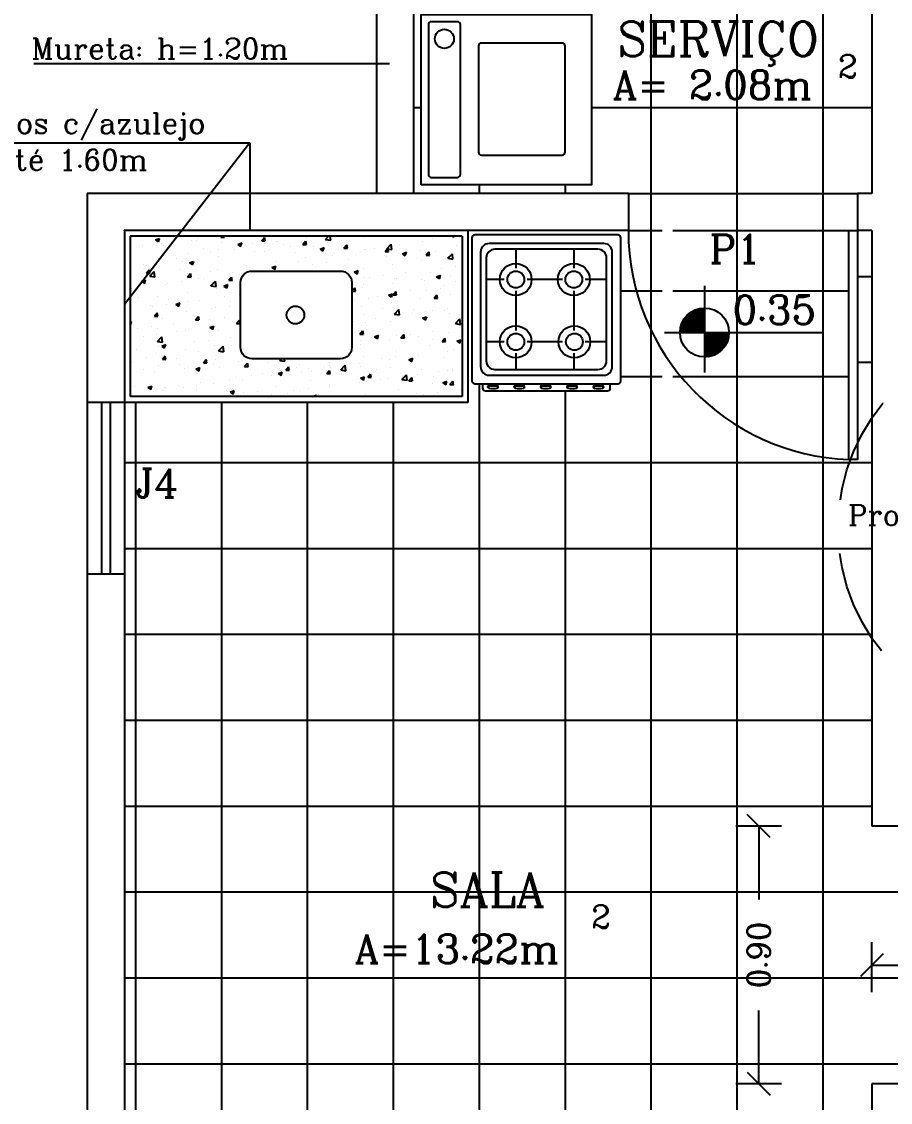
# Model space of a CAD drawing. Extents: x 121.8 to 221.5, y 86.6 to 106.4.
# Drawn here: x 123.415 to 126.449, y 99.424 to 103.199 of the extents above; entities that cross this region are included whole.
import ezdxf

# ---------------------------------------------------------------- set-up
doc = ezdxf.new("R2010")
doc.units = 0
doc.header["$LTSCALE"] = 15
doc.linetypes.add('DASHED2', pattern=[0.375, 0.25, -0.125])
doc.layers.get('0').update_dxf_attribs({"linetype": 'CONTINUOUS'})
doc.layers.get('DEFPOINTS').update_dxf_attribs({"linetype": 'CONTINUOUS'})
for name, color, linetype in [('COTAS', 244, 'CONTINUOUS'), ('EQUIPAMENTOS', 1, 'CONTINUOUS'), ('JANELA', 5, 'CONTINUOUS'), ('PAREDE', 7, 'CONTINUOUS'), ('PISO', 30, 'CONTINUOUS'), ('PORTA', 1, 'CONTINUOUS'), ('PORTA2', 30, 'CONTINUOUS'), ('TELHADO', 20, 'CONTINUOUS'), ('TEXTO', 1, 'CONTINUOUS'), ('VISTAL', 30, 'CONTINUOUS'), ('VISTAP', 244, 'CONTINUOUS')]:
    doc.layers.add(name, color=color, linetype=linetype)
doc.styles.add('ROMANC', font='ROMANC.SHX')
doc.dimstyles.get("Standard").update_dxf_attribs({"dimscale": 0.8, "dimtxt": 0.1, "dimasz": 0.1, "dimexe": 0.1, "dimexo": 0.95, "dimgap": 0.09, "dimtad": 0, "dimzin": 0, "dimtxsty": 'ROMANC', "dimblk1": 'OBLIQUE', "dimblk2": 'OBLIQUE', "dimsah": 1, "dimcen": 0.09, "dimclrt": 244, "dimaunit": 1, "dimazin": 3, "dimtfac": 1, "dimtofl": 0, "dimtmove": 0, "dimatfit": 3, "dimtolj": 1, "dimtzin": 0})

# ---------------------------------------------------------------- blocks, each defined once
blk = doc.blocks.new('*X85')
at = {"color": 0, "linetype": 'CONTINUOUS'}
for p, q in [((181.593, 103.3781), (181.593, 103.3781)), ((181.5942, 103.3619), (181.5942, 103.3619)), ((181.681, 103.3722), (181.695, 103.3776)), ((181.681, 103.3722), (181.691, 103.3655)), ((181.6911, 103.3654), (181.6951, 103.3775)), ((181.6953, 103.3747), (181.6953, 103.3747)), ((181.6998, 103.3736), (181.6998, 103.3736)), ((181.7025, 103.3606), (181.7025, 103.3606)), ((181.8065, 103.3691), (181.8065, 103.3691)), ((181.8243, 103.3713), (181.8243, 103.3713)), ((181.8288, 103.3772), (181.8288, 103.3772)), ((181.8788, 103.3838), (181.8788, 103.3838)), ((181.909, 103.3816), (181.9117, 103.3848)), ((181.909, 103.3816), (181.9209, 103.3805)), ((181.9133, 103.3645), (181.9133, 103.3645)), ((181.921, 103.3804), (181.9202, 103.3848)), ((181.9685, 103.3562), (181.9825, 103.3616)), ((181.9785, 103.3494), (181.9825, 103.3615)), ((182.0201, 103.36), (182.0201, 103.36)), ((182.0524, 103.369), (182.0621, 103.3805)), ((182.0524, 103.369), (182.0644, 103.368)), ((182.0645, 103.3678), (182.0622, 103.3804)), ((182.1043, 103.365), (182.1043, 103.365)), ((182.1055, 103.3674), (182.1055, 103.3674)), ((182.1959, 103.3565), (182.2055, 103.368)), ((182.2079, 103.3553), (182.2056, 103.3678)), ((182.207, 103.3791), (182.207, 103.3791)), ((182.2752, 103.3742), (182.2854, 103.3848)), ((182.2752, 103.3742), (182.293, 103.3714)), ((182.2804, 103.3647), (182.2804, 103.3647)), ((182.2931, 103.3713), (182.2915, 103.3848)), ((182.3305, 103.3713), (182.3305, 103.3713)), ((182.4062, 103.3813), (182.4062, 103.3813)), ((182.4886, 103.3411), (182.5042, 103.3573)), ((182.5065, 103.3382), (182.5043, 103.3572)), ((182.5318, 103.3575), (182.5318, 103.3575)), ((182.6131, 103.3672), (182.6131, 103.3672)), ((182.6484, 103.3775), (182.6484, 103.3775)), ((182.717, 103.3822), (182.717, 103.3822)), ((182.7171, 103.3848), (182.7213, 103.382)), ((182.7214, 103.3818), (182.7224, 103.3848)), ((181.6267, 103.3506), (181.6267, 103.3506)), ((181.6352, 103.3512), (181.6352, 103.3512)), ((181.7076, 103.3513), (181.7076, 103.3513)), ((181.7419, 103.3467), (181.7419, 103.3467)), ((181.7967, 103.3231), (181.7967, 103.3231)), ((181.8487, 103.3422), (181.8487, 103.3422)), ((181.8722, 103.3274), (181.8722, 103.3274)), ((181.8994, 103.3372), (181.8994, 103.3372)), ((181.9555, 103.3377), (181.9555, 103.3377)), ((181.9685, 103.3562), (181.9784, 103.3495)), ((181.9888, 103.3474), (181.9888, 103.3474)), ((182.0004, 103.35), (182.0004, 103.35)), ((182.0283, 103.3315), (182.0283, 103.3315)), ((182.0622, 103.3332), (182.0622, 103.3332)), ((182.0784, 103.3381), (182.0784, 103.3381)), ((182.1268, 103.3555), (182.1268, 103.3555)), ((182.1541, 103.3481), (182.1541, 103.3481)), ((182.169, 103.3287), (182.169, 103.3287)), ((182.1959, 103.3565), (182.2078, 103.3554)), ((182.2336, 103.351), (182.2336, 103.351)), ((182.2559, 103.3402), (182.2699, 103.3456)), ((182.2559, 103.3402), (182.2658, 103.3335)), ((182.2659, 103.3334), (182.27, 103.3454)), ((182.2758, 103.3241), (182.2758, 103.3241)), ((182.3056, 103.3253), (182.3056, 103.3253)), ((182.3393, 103.3439), (182.349, 103.3554)), ((182.3393, 103.3439), (182.3513, 103.3429)), ((182.3404, 103.3465), (182.3404, 103.3465)), ((182.3514, 103.3427), (182.3491, 103.3553)), ((182.3825, 103.3196), (182.3825, 103.3196)), ((182.4094, 103.3403), (182.4094, 103.3403)), ((182.4151, 103.3375), (182.4151, 103.3375)), ((182.4471, 103.342), (182.4471, 103.342)), ((182.4828, 103.3314), (182.4924, 103.3429)), ((182.4828, 103.3314), (182.4947, 103.3303)), ((182.4886, 103.3411), (182.5064, 103.3383)), ((182.4948, 103.3302), (182.4925, 103.3427)), ((182.5121, 103.3544), (182.5121, 103.3544)), ((182.53, 103.3256), (182.53, 103.3256)), ((182.5433, 103.3242), (182.5573, 103.3296)), ((182.5433, 103.3242), (182.5533, 103.3175)), ((182.5533, 103.3173), (182.5574, 103.3294)), ((182.5539, 103.3375), (182.5539, 103.3375)), ((182.6057, 103.3356), (182.6057, 103.3356)), ((182.6262, 103.3188), (182.6359, 103.3303)), ((182.6383, 103.3176), (182.636, 103.3302)), ((182.6606, 103.333), (182.6606, 103.333)), ((182.7021, 103.308), (182.7177, 103.3242)), ((182.72, 103.3051), (182.7177, 103.3241)), ((182.7321, 103.3522), (182.7321, 103.3522)), ((181.6389, 103.2874), (181.6389, 103.2874)), ((181.6499, 103.2817), (181.6499, 103.2817)), ((181.6928, 103.3081), (181.6928, 103.3081)), ((181.7556, 103.3074), (181.7556, 103.3074)), ((181.7762, 103.2983), (181.7762, 103.2983)), ((181.8004, 103.2917), (181.8144, 103.2971)), ((181.8004, 103.2917), (181.8104, 103.285)), ((181.8104, 103.2849), (181.8145, 103.2969)), ((181.8262, 103.3049), (181.8262, 103.3049)), ((181.902, 103.3149), (181.902, 103.3149)), ((181.998, 103.2834), (181.998, 103.2834)), ((182.1019, 103.2984), (182.1019, 103.2984)), ((182.1819, 103.2975), (182.1819, 103.2975)), ((182.2045, 103.3125), (182.2045, 103.3125)), ((182.2278, 103.2858), (182.2278, 103.2858)), ((182.2779, 103.2924), (182.2779, 103.2924)), ((182.2985, 103.3175), (182.2985, 103.3175)), ((182.3536, 103.3024), (182.3536, 103.3024)), ((182.4799, 103.319), (182.4799, 103.319)), ((182.4893, 103.3151), (182.4893, 103.3151)), ((182.5097, 103.2878), (182.5097, 103.2878)), ((182.5961, 103.3106), (182.5961, 103.3106)), ((182.6107, 103.3006), (182.6107, 103.3006)), ((182.6262, 103.3188), (182.6382, 103.3178)), ((182.7021, 103.308), (182.7199, 103.3052)), ((182.7028, 103.3061), (182.7028, 103.3061)), ((182.7146, 103.3156), (182.7146, 103.3156)), ((181.6498, 103.2562), (181.6595, 103.2677)), ((181.6498, 103.2562), (181.6618, 103.2552)), ((181.6619, 103.255), (181.6596, 103.2676)), ((181.66, 103.2719), (181.66, 103.2719)), ((181.6614, 103.2455), (181.6769, 103.2618)), ((181.6614, 103.2455), (181.6791, 103.2428)), ((181.6792, 103.2427), (181.677, 103.2616)), ((181.7667, 103.2674), (181.7667, 103.2674)), ((181.7933, 103.2437), (181.8029, 103.2552)), ((181.7943, 103.2566), (181.7943, 103.2566)), ((181.8053, 103.2425), (181.803, 103.255)), ((181.8735, 103.2629), (181.8735, 103.2629)), ((181.897, 103.2706), (181.897, 103.2706)), ((181.9486, 103.2574), (181.9486, 103.2574)), ((181.9757, 103.2526), (181.9757, 103.2526)), ((181.9803, 103.2584), (181.9803, 103.2584)), ((182.0652, 103.2774), (182.0652, 103.2774)), ((182.0878, 103.2757), (182.1018, 103.2811)), ((182.0878, 103.2757), (182.0978, 103.269)), ((182.0979, 103.2688), (182.1019, 103.2809)), ((182.1015, 103.2692), (182.1015, 103.2692)), ((182.3753, 103.2597), (182.3893, 103.2651)), ((182.3753, 103.2597), (182.3852, 103.253)), ((182.3853, 103.2528), (182.3893, 103.2649)), ((182.407, 103.2737), (182.407, 103.2737)), ((182.4774, 103.2467), (182.4774, 103.2467)), ((182.5531, 103.2567), (182.5531, 103.2567)), ((182.6402, 103.2582), (182.6402, 103.2582)), ((182.6627, 103.2437), (182.6767, 103.249)), ((182.6727, 103.2368), (182.6768, 103.2489)), ((182.6794, 103.2733), (182.6794, 103.2733)), ((182.7122, 103.249), (182.7122, 103.249)), ((182.7295, 103.2799), (182.7295, 103.2799)), ((181.6324, 103.2272), (181.6464, 103.2326)), ((181.6324, 103.2272), (181.6423, 103.2205)), ((181.6424, 103.2204), (181.6465, 103.2324)), ((181.6904, 103.2416), (181.6904, 103.2416)), ((181.7153, 103.2174), (181.7153, 103.2174)), ((181.7236, 103.2194), (181.7236, 103.2194)), ((181.7736, 103.226), (181.7736, 103.226)), ((181.7933, 103.2437), (181.8052, 103.2426)), ((181.832, 103.2374), (181.832, 103.2374)), ((181.8494, 103.236), (181.8494, 103.236)), ((181.8748, 103.2124), (181.8904, 103.2287)), ((181.8748, 103.2124), (181.8926, 103.2097)), ((181.8927, 103.2095), (181.8905, 103.2285)), ((181.9198, 103.2112), (181.9338, 103.2166)), ((181.9198, 103.2112), (181.9297, 103.2045)), ((181.9298, 103.2043), (181.9339, 103.2164)), ((181.9367, 103.2311), (181.9464, 103.2426)), ((181.9367, 103.2311), (181.9487, 103.2301)), ((181.9488, 103.2299), (181.9465, 103.2425)), ((182.4046, 103.2072), (182.4046, 103.2072)), ((182.4069, 103.2182), (182.4069, 103.2182)), ((182.4073, 103.2403), (182.4073, 103.2403)), ((182.4273, 103.2401), (182.4273, 103.2401)), ((182.5073, 103.2212), (182.5073, 103.2212)), ((182.5141, 103.2358), (182.5141, 103.2358)), ((182.5235, 103.2382), (182.5235, 103.2382)), ((182.6083, 103.2341), (182.6083, 103.2341)), ((182.6209, 103.2313), (182.6209, 103.2313)), ((182.6627, 103.2437), (182.6726, 103.237)), ((182.6881, 103.2143), (182.6881, 103.2143)), ((182.7276, 103.2268), (182.7276, 103.2268)), ((181.5972, 103.2028), (181.5972, 103.2028)), ((181.5987, 103.1973), (181.5987, 103.1973)), ((181.621, 103.1697), (181.621, 103.1697)), ((181.688, 103.175), (181.688, 103.175)), ((181.7918, 103.19), (181.7918, 103.19)), ((181.8945, 103.2041), (181.8945, 103.2041)), ((181.9231, 103.1737), (181.9231, 103.1737)), ((181.9731, 103.1803), (181.9731, 103.1803)), ((182.3671, 103.1935), (182.3767, 103.205)), ((182.3671, 103.1935), (182.379, 103.1924)), ((182.3791, 103.1923), (182.3768, 103.2048)), ((182.4548, 103.1743), (182.4548, 103.1743)), ((182.4946, 103.1792), (182.5086, 103.1845)), ((182.4946, 103.1792), (182.5046, 103.1724)), ((182.5005, 103.1778), (182.5005, 103.1778)), ((182.5047, 103.1723), (182.5087, 103.1844)), ((182.5105, 103.1809), (182.5202, 103.1924)), ((182.5105, 103.1809), (182.5225, 103.1799)), ((182.5226, 103.1797), (182.5203, 103.1923)), ((182.5714, 103.1943), (182.5714, 103.1943)), ((182.6268, 103.1944), (182.6268, 103.1944)), ((182.654, 103.1684), (182.6636, 103.1799)), ((182.654, 103.1684), (182.6659, 103.1673)), ((182.666, 103.1672), (182.6637, 103.1797)), ((182.6769, 103.201), (182.6769, 103.201)), ((182.7097, 103.1825), (182.7097, 103.1825)), ((181.6632, 103.1428), (181.6632, 103.1428)), ((181.6709, 103.1405), (181.6709, 103.1405)), ((181.721, 103.1471), (181.721, 103.1471)), ((181.7278, 103.1652), (181.7278, 103.1652)), ((181.7517, 103.1467), (181.7658, 103.1521)), ((181.7517, 103.1467), (181.7617, 103.14)), ((181.7618, 103.1398), (181.7658, 103.1519)), ((181.77, 103.1383), (181.77, 103.1383)), ((181.7968, 103.1571), (181.7968, 103.1571)), ((181.8346, 103.1607), (181.8346, 103.1607)), ((181.8767, 103.1338), (181.8767, 103.1338)), ((181.8921, 103.1375), (181.8921, 103.1375)), ((181.9403, 103.1381), (181.9403, 103.1381)), ((181.9413, 103.1562), (181.9413, 103.1562)), ((182.1726, 103.1346), (182.1726, 103.1346)), ((182.3684, 103.1381), (182.3684, 103.1381)), ((182.3747, 103.1612), (182.3747, 103.1612)), ((182.4021, 103.1406), (182.4021, 103.1406)), ((182.4248, 103.1678), (182.4248, 103.1678)), ((182.4751, 103.1336), (182.4751, 103.1336)), ((182.5048, 103.1547), (182.5048, 103.1547)), ((182.6059, 103.1675), (182.6059, 103.1675)), ((182.7, 103.1321), (182.7, 103.1321)), ((181.6776, 103.1058), (181.6872, 103.1173)), ((181.6776, 103.1058), (181.6895, 103.1047)), ((181.6855, 103.1084), (181.6855, 103.1084)), ((181.6896, 103.1046), (181.6873, 103.1171)), ((181.7071, 103.098), (181.7071, 103.098)), ((181.7894, 103.1234), (181.7894, 103.1234)), ((181.821, 103.0932), (181.8307, 103.1047)), ((181.821, 103.0932), (181.833, 103.0922)), ((181.8237, 103.1181), (181.8237, 103.1181)), ((181.8331, 103.092), (181.8308, 103.1046)), ((181.8704, 103.0948), (181.8704, 103.0948)), ((181.9205, 103.1014), (181.9205, 103.1014)), ((182.197, 103.1203), (182.197, 103.1203)), ((182.1972, 103.1128), (182.1972, 103.1128)), ((182.4106, 103.1113), (182.4106, 103.1113)), ((182.4479, 103.0989), (182.4479, 103.0989)), ((182.5152, 103.1131), (182.5307, 103.1294)), ((182.5152, 103.1131), (182.5329, 103.1104)), ((182.5173, 103.1068), (182.5173, 103.1068)), ((182.533, 103.1102), (182.5308, 103.1292)), ((182.5312, 103.1043), (182.5312, 103.1043)), ((182.5742, 103.1155), (182.5742, 103.1155)), ((182.5819, 103.1291), (182.5819, 103.1291)), ((182.6034, 103.1009), (182.6034, 103.1009)), ((182.614, 103.0986), (182.628, 103.104)), ((182.614, 103.0986), (182.624, 103.0919)), ((182.6241, 103.0918), (182.6281, 103.1039)), ((182.6241, 103.1022), (182.6241, 103.1022)), ((182.6243, 103.1221), (182.6243, 103.1221)), ((182.6478, 103.1243), (182.6478, 103.1243)), ((182.6887, 103.1246), (182.6887, 103.1246)), ((182.7073, 103.1159), (182.7073, 103.1159)), ((182.7286, 103.08), (182.7442, 103.0963)), ((182.7308, 103.0977), (182.7308, 103.0977)), ((182.7465, 103.0771), (182.7443, 103.0961)), ((181.5925, 103.0855), (181.5977, 103.0876)), ((181.5925, 103.0763), (181.5937, 103.0755)), ((181.5937, 103.0753), (181.5978, 103.0874)), ((181.6183, 103.0617), (181.6183, 103.0617)), ((181.6684, 103.0682), (181.6684, 103.0682)), ((181.688, 103.0635), (181.688, 103.0635)), ((181.7441, 103.0782), (181.7441, 103.0782)), ((181.787, 103.0568), (181.787, 103.0568)), ((181.7948, 103.059), (181.7948, 103.059)), ((181.8711, 103.0662), (181.8851, 103.0715)), ((181.8711, 103.0662), (181.8811, 103.0595)), ((181.8716, 103.0741), (181.8716, 103.0741)), ((181.8812, 103.0593), (181.8852, 103.0714)), ((181.8897, 103.0709), (181.8897, 103.0709)), ((181.9645, 103.0807), (181.9741, 103.0922)), ((181.9645, 103.0807), (181.9764, 103.0796)), ((181.9765, 103.0795), (181.9742, 103.092)), ((182.3722, 103.0889), (182.3722, 103.0889)), ((182.3997, 103.074), (182.3997, 103.074)), ((182.4146, 103.0842), (182.4146, 103.0842)), ((182.5024, 103.0881), (182.5024, 103.0881)), ((182.7286, 103.08), (182.7464, 103.0773)), ((181.6383, 103.0341), (181.6383, 103.0341)), ((181.6831, 103.0418), (181.6831, 103.0418)), ((181.6879, 103.0176), (181.7035, 103.0338)), ((181.6879, 103.0176), (181.7057, 103.0149)), ((181.7057, 103.0147), (181.7035, 103.0337)), ((181.755, 103.0541), (181.755, 103.0541)), ((181.8679, 103.0226), (181.8679, 103.0226)), ((181.9015, 103.0545), (181.9015, 103.0545)), ((181.9436, 103.0325), (181.9436, 103.0325)), ((182.3948, 103.043), (182.4045, 103.0545)), ((182.3948, 103.043), (182.4068, 103.042)), ((182.3953, 103.02), (182.3953, 103.02)), ((182.4069, 103.0418), (182.4046, 103.0544)), ((182.4354, 103.032), (182.4354, 103.032)), ((182.446, 103.0341), (182.46, 103.0395)), ((182.446, 103.0341), (182.4559, 103.0274)), ((182.456, 103.0273), (182.4601, 103.0394)), ((182.5, 103.0215), (182.5, 103.0215)), ((182.5216, 103.0367), (182.5216, 103.0367)), ((182.5383, 103.0305), (182.5479, 103.042)), ((182.5383, 103.0305), (182.5502, 103.0294)), ((182.5421, 103.0274), (182.5421, 103.0274)), ((182.5503, 103.0293), (182.548, 103.0418)), ((182.5717, 103.0433), (182.5717, 103.0433)), ((182.601, 103.0343), (182.601, 103.0343)), ((182.6474, 103.0532), (182.6474, 103.0532)), ((182.6489, 103.0229), (182.6489, 103.0229)), ((182.6817, 103.0179), (182.6914, 103.0294)), ((182.6817, 103.0179), (182.6937, 103.0169)), ((182.6938, 103.0167), (182.6915, 103.0293)), ((182.7049, 103.0493), (182.7049, 103.0493)), ((182.7334, 103.0181), (182.7474, 103.0235)), ((182.7334, 103.0181), (182.7434, 103.0114)), ((182.7434, 103.0113), (182.7475, 103.0233)), ((181.6158, 102.9894), (181.6158, 102.9894)), ((181.6915, 102.9993), (181.6915, 102.9993)), ((181.7031, 103.0017), (181.7171, 103.007)), ((181.7031, 103.0017), (181.713, 102.9949)), ((181.7131, 102.9948), (181.7172, 103.0069)), ((181.7845, 102.9902), (181.7845, 102.9902)), ((181.8178, 103.016), (181.8178, 103.016)), ((181.8314, 102.9841), (181.8314, 102.9841)), ((181.8872, 103.0043), (181.8872, 103.0043)), ((181.9013, 102.9845), (181.9169, 103.0007)), ((181.9013, 102.9845), (181.9191, 102.9818)), ((181.9192, 102.9816), (181.917, 103.0006)), ((181.948, 103.0042), (181.948, 103.0042)), ((182.3973, 103.0074), (182.3973, 103.0074)), ((182.5229, 102.9849), (182.5229, 102.9849)), ((182.6396, 103.0049), (182.6396, 103.0049)), ((182.7024, 102.9827), (182.7024, 102.9827)), ((182.7211, 102.991), (182.7211, 102.991)), ((181.5981, 102.9441), (181.5981, 102.9441)), ((181.6491, 102.9613), (181.6491, 102.9613)), ((181.6807, 102.9753), (181.6807, 102.9753)), ((181.7053, 102.9553), (181.715, 102.9668)), ((181.7053, 102.9553), (181.7173, 102.9543)), ((181.7147, 102.9641), (181.7147, 102.9641)), ((181.7174, 102.9542), (181.7151, 102.9667)), ((181.7558, 102.9568), (181.7558, 102.9568)), ((181.8153, 102.9437), (181.8153, 102.9437)), ((181.8488, 102.9428), (181.8584, 102.9543)), ((181.8488, 102.9428), (181.8607, 102.9418)), ((181.8608, 102.9416), (181.8585, 102.9541)), ((181.8626, 102.9523), (181.8626, 102.9523)), ((181.891, 102.9536), (181.891, 102.9536)), ((181.9694, 102.9478), (181.9694, 102.9478)), ((181.9858, 102.9506), (181.9858, 102.9506)), ((181.9922, 102.9302), (182.0019, 102.9417)), ((182.0761, 102.9433), (182.0761, 102.9433)), ((182.1148, 102.9514), (182.12, 102.9569)), ((182.1148, 102.9514), (182.1326, 102.9486)), ((182.1326, 102.9485), (182.1317, 102.9569)), ((182.2897, 102.9449), (182.2897, 102.9449)), ((182.4063, 102.9649), (182.4063, 102.9649)), ((182.469, 102.9578), (182.469, 102.9578)), ((182.4975, 102.9549), (182.4975, 102.9549)), ((182.519, 102.9644), (182.519, 102.9644)), ((182.5654, 102.9536), (182.5794, 102.959)), ((182.5654, 102.9536), (182.5753, 102.9469)), ((182.5754, 102.9467), (182.5794, 102.9588)), ((182.5948, 102.9743), (182.5948, 102.9743)), ((182.5986, 102.9677), (182.5986, 102.9677)), ((182.6875, 102.961), (182.6875, 102.961)), ((181.6389, 102.9205), (181.6389, 102.9205)), ((181.6782, 102.9087), (181.6782, 102.9087)), ((181.6912, 102.9345), (181.6912, 102.9345)), ((181.7652, 102.9371), (181.7652, 102.9371)), ((181.7821, 102.9237), (181.7821, 102.9237)), ((181.798, 102.93), (181.798, 102.93)), ((181.8225, 102.9211), (181.8365, 102.9265)), ((181.8225, 102.9211), (181.8324, 102.9144)), ((181.8325, 102.9143), (181.8365, 102.9264)), ((181.8848, 102.9377), (181.8848, 102.9377)), ((181.9048, 102.9254), (181.9048, 102.9254)), ((181.9922, 102.9302), (182.0042, 102.9292)), ((182.0043, 102.9291), (182.002, 102.9416)), ((182.0115, 102.9209), (182.0115, 102.9209)), ((182.0564, 102.9048), (182.0564, 102.9048)), ((182.0905, 102.908), (182.0905, 102.908)), ((182.1099, 102.9051), (182.1239, 102.9105)), ((182.1099, 102.9051), (182.1198, 102.8984)), ((182.1183, 102.9164), (182.1183, 102.9164)), ((182.1199, 102.8983), (182.124, 102.9103)), ((182.1357, 102.9177), (182.1453, 102.9292)), ((182.1357, 102.9177), (182.1476, 102.9167)), ((182.1477, 102.9165), (182.1454, 102.929)), ((182.173, 102.9249), (182.173, 102.9249)), ((182.1829, 102.9388), (182.1829, 102.9388)), ((182.1899, 102.9131), (182.1899, 102.9131)), ((182.2169, 102.9246), (182.2169, 102.9246)), ((182.225, 102.9119), (182.225, 102.9119)), ((182.2669, 102.9312), (182.2669, 102.9312)), ((182.2791, 102.9051), (182.2888, 102.9166)), ((182.2791, 102.9051), (182.2911, 102.9041)), ((182.2912, 102.904), (182.2889, 102.9165)), ((182.2896, 102.9343), (182.2896, 102.9343)), ((182.291, 102.9259), (182.291, 102.9259)), ((182.3282, 102.9183), (182.3438, 102.9345)), ((182.3282, 102.9183), (182.346, 102.9155)), ((182.3318, 102.9074), (182.3318, 102.9074)), ((182.3427, 102.9412), (182.3427, 102.9412)), ((182.3461, 102.9154), (182.3439, 102.9344)), ((182.3948, 102.9409), (182.3948, 102.9409)), ((182.3964, 102.9298), (182.3964, 102.9298)), ((182.4226, 102.8926), (182.4322, 102.9041)), ((182.4542, 102.921), (182.4542, 102.921)), ((182.5032, 102.9252), (182.5032, 102.9252)), ((182.5709, 102.941), (182.5709, 102.941)), ((182.6099, 102.9207), (182.6099, 102.9207)), ((182.6685, 102.9121), (182.6685, 102.9121)), ((182.7, 102.9162), (182.7, 102.9162)), ((182.7167, 102.9162), (182.7167, 102.9162)), ((182.7186, 102.9187), (182.7186, 102.9187)), ((181.8384, 102.8748), (181.8384, 102.8748)), ((181.8824, 102.8712), (181.8824, 102.8712)), ((181.9397, 102.8848), (181.9397, 102.8848)), ((181.9647, 102.8914), (181.9647, 102.8914)), ((181.9834, 102.884), (181.9834, 102.884)), ((182.0148, 102.898), (182.0148, 102.898)), ((182.0873, 102.899), (182.0873, 102.899)), ((182.2209, 102.881), (182.2209, 102.881)), ((182.3376, 102.901), (182.3376, 102.901)), ((182.3924, 102.8743), (182.3924, 102.8743)), ((182.3973, 102.8891), (182.4113, 102.8945)), ((182.3973, 102.8891), (182.4073, 102.8824)), ((182.4073, 102.8822), (182.4114, 102.8943)), ((182.4164, 102.8789), (182.4164, 102.8789)), ((182.4226, 102.8926), (182.4345, 102.8916)), ((182.4346, 102.8914), (182.4323, 102.9039)), ((182.4386, 102.9029), (182.4386, 102.9029)), ((182.4664, 102.8855), (182.4664, 102.8855)), ((182.4951, 102.8884), (182.4951, 102.8884)), ((182.5417, 102.8852), (182.5572, 102.9014)), ((182.5417, 102.8852), (182.5595, 102.8824)), ((182.5422, 102.8955), (182.5422, 102.8955)), ((182.5453, 102.8984), (182.5453, 102.8984)), ((182.5595, 102.8823), (182.5573, 102.9013)), ((182.566, 102.88), (182.5757, 102.8915)), ((182.566, 102.88), (182.578, 102.879)), ((182.5781, 102.8789), (182.5758, 102.8914)), ((182.5961, 102.9012), (182.5961, 102.9012)), ((182.6472, 102.871), (182.6472, 102.871)), ((182.6521, 102.8939), (182.6521, 102.8939)), ((182.6847, 102.8731), (182.6987, 102.8785)), ((182.6847, 102.8731), (182.6947, 102.8664)), ((182.6948, 102.8662), (182.6988, 102.8783)), ((182.7095, 102.8675), (182.7191, 102.879)), ((182.7095, 102.8675), (182.7215, 102.8665)), ((182.7215, 102.8663), (182.7192, 102.8788)), ((181.5958, 102.8248), (181.5993, 102.829)), ((181.6001, 102.8248), (181.5994, 102.8288)), ((181.6093, 102.8597), (181.6093, 102.8597)), ((181.6544, 102.8566), (181.6684, 102.862)), ((181.6544, 102.8566), (181.6644, 102.8499)), ((181.6644, 102.8498), (181.6685, 102.8619)), ((181.6758, 102.8421), (181.6758, 102.8421)), ((181.7065, 102.8448), (181.7065, 102.8448)), ((181.7126, 102.8582), (181.7126, 102.8582)), ((181.716, 102.8552), (181.716, 102.8552)), ((181.7627, 102.8648), (181.7627, 102.8648)), ((181.7797, 102.8571), (181.7797, 102.8571)), ((181.8228, 102.8507), (181.8228, 102.8507)), ((181.8231, 102.8648), (181.8231, 102.8648)), ((181.9296, 102.8461), (181.9296, 102.8461)), ((181.9418, 102.8406), (181.9559, 102.846)), ((181.9418, 102.8406), (181.9518, 102.8339)), ((181.9519, 102.8338), (181.9559, 102.8458)), ((181.9877, 102.8409), (181.9877, 102.8409)), ((182.0363, 102.8416), (182.0363, 102.8416)), ((182.0379, 102.8291), (182.0379, 102.8291)), ((182.0848, 102.8324), (182.0848, 102.8324)), ((182.1043, 102.8609), (182.1043, 102.8609)), ((182.1431, 102.8371), (182.1431, 102.8371)), ((182.1642, 102.8457), (182.1642, 102.8457)), ((182.1875, 102.8465), (182.1875, 102.8465)), ((182.2143, 102.8523), (182.2143, 102.8523)), ((182.2298, 102.8248), (182.2433, 102.83)), ((182.2417, 102.8248), (182.2434, 102.8298)), ((182.2499, 102.8326), (182.2499, 102.8326)), ((182.2885, 102.8593), (182.2885, 102.8593)), ((182.2901, 102.8623), (182.2901, 102.8623)), ((182.414, 102.831), (182.414, 102.831)), ((182.5306, 102.851), (182.5306, 102.851)), ((182.5937, 102.8346), (182.5937, 102.8346)), ((182.6159, 102.8332), (182.6159, 102.8332)), ((182.6659, 102.8398), (182.6659, 102.8398)), ((182.6976, 102.8496), (182.6976, 102.8496)), ((182.7417, 102.8498), (182.7417, 102.8498)), ((182.3566, 102.8281), (182.3566, 102.8281))]:
    blk.add_line(p, q, dxfattribs=at)
blk = doc.blocks.new('_OBLIQUE')
at = {"color": 0, "linetype": 'BYBLOCK'}
blk.add_line((-0.5, -0.5), (0.5, 0.5), dxfattribs=at)
blk = doc.blocks.new('*D109')
at = {"color": 0, "linetype": 'BYBLOCK'}
for p, q in [((171.7754, 102.4686), (171.4908, 102.4686)), ((171.5708, 102.4686), (171.5708, 102.3625)), ((171.5708, 101.8686), (171.5708, 101.9747)), ((171.6454, 101.8686), (171.4908, 101.8686))]:
    blk.add_line(p, q, dxfattribs=at)
at = {"layer": 'DEFPOINTS', "color": 0, "linetype": 'BYBLOCK'}
for p in [(172.5354, 102.4686), (171.5708, 101.8686), (172.4054, 101.8686)]:
    blk.add_point(p, dxfattribs=at)
at = {"color": 0, "linetype": 'BYBLOCK', "xscale": 0.08000000000000002, "yscale": 0.08000000000000002, "zscale": 0.08000000000000002}
for p, rotation in [((171.5708, 102.4686), 90), ((171.5708, 101.8686), 270)]:
    blk.add_blockref('_OBLIQUE', p, dxfattribs=dict(at, rotation=rotation))
at = {"color": 244, "linetype": 'BYBLOCK', "insert": (171.5708, 102.1686), "char_height": 0.08, "attachment_point": 5, "rotation": 90, "style": 'ROMANC'}
blk.add_mtext('\\A1;0.60', dxfattribs=at)
blk = doc.blocks.new('*D108')
at = {"color": 0, "linetype": 'BYBLOCK'}
for p, q in [((171.7754, 102.4686), (171.2788, 102.4686)), ((171.3588, 102.4686), (171.3588, 100.298)), ((171.3588, 97.7586), (171.3588, 99.9292)), ((171.7754, 97.7586), (171.2788, 97.7586))]:
    blk.add_line(p, q, dxfattribs=at)
at = {"layer": 'DEFPOINTS', "color": 0, "linetype": 'BYBLOCK'}
for p in [(172.5354, 102.4686), (171.3588, 97.7586), (172.5354, 97.7586)]:
    blk.add_point(p, dxfattribs=at)
at = {"color": 0, "linetype": 'BYBLOCK', "xscale": 0.08000000000000002, "yscale": 0.08000000000000002, "zscale": 0.08000000000000002}
for p, rotation in [((171.3588, 102.4686), 90), ((171.3588, 97.7586), 270)]:
    blk.add_blockref('_OBLIQUE', p, dxfattribs=dict(at, rotation=rotation))
at = {"color": 244, "linetype": 'BYBLOCK', "insert": (171.3588, 100.1136), "char_height": 0.08, "attachment_point": 5, "rotation": 90, "style": 'ROMANC'}
blk.add_mtext('\\A1;4.71', dxfattribs=at)
blk = doc.blocks.new('*D107')
at = {"color": 0, "linetype": 'BYBLOCK'}
for p, q in [((171.6454, 102.5986), (170.9065, 102.5986)), ((170.9865, 102.5986), (170.9865, 100.3075)), ((170.9865, 97.6286), (170.9865, 99.9197)), ((171.6454, 97.6286), (170.9065, 97.6286))]:
    blk.add_line(p, q, dxfattribs=at)
at = {"layer": 'DEFPOINTS', "color": 0, "linetype": 'BYBLOCK'}
for p in [(172.4054, 102.5986), (170.9865, 97.6286), (172.4054, 97.6286)]:
    blk.add_point(p, dxfattribs=at)
at = {"color": 0, "linetype": 'BYBLOCK', "xscale": 0.08000000000000002, "yscale": 0.08000000000000002, "zscale": 0.08000000000000002}
for p, rotation in [((170.9865, 102.5986), 90), ((170.9865, 97.6286), 270)]:
    blk.add_blockref('_OBLIQUE', p, dxfattribs=dict(at, rotation=rotation))
at = {"color": 244, "linetype": 'BYBLOCK', "insert": (170.9865, 100.1136), "char_height": 0.08, "attachment_point": 5, "rotation": 90, "style": 'ROMANC'}
blk.add_mtext('\\A1;4.97', dxfattribs=at)
blk = doc.blocks.new('*X2')
at = {"color": 0, "linetype": 'CONTINUOUS'}
for p, q in [((217.2096, -877.8211), (217.2942, -877.7365)), ((217.2096, -877.8193), (217.2924, -877.7365)), ((217.2097, -877.8174), (217.2906, -877.7366)), ((217.2098, -877.8156), (217.2887, -877.7367)), ((217.21, -877.8136), (217.2867, -877.7369)), ((217.2102, -877.8116), (217.2848, -877.7371)), ((217.2105, -877.8219), (217.295, -877.7374)), ((217.2105, -877.8096), (217.2827, -877.7374)), ((217.2108, -877.8075), (217.2806, -877.7377)), ((217.2112, -877.8053), (217.2785, -877.7381)), ((217.2117, -877.8031), (217.2762, -877.7386)), ((217.2122, -877.8008), (217.2739, -877.7391)), ((217.2123, -877.8219), (217.295, -877.7392)), ((217.2129, -877.7983), (217.2715, -877.7398)), ((217.2137, -877.7958), (217.2689, -877.7405)), ((217.2141, -877.8219), (217.295, -877.741)), ((217.2146, -877.7931), (217.2662, -877.7415)), ((217.2157, -877.7903), (217.2634, -877.7425)), ((217.2158, -877.8219), (217.295, -877.7427)), ((217.2169, -877.7872), (217.2603, -877.7438)), ((217.2176, -877.8219), (217.295, -877.7445)), ((217.2185, -877.7839), (217.257, -877.7454)), ((217.2194, -877.8219), (217.295, -877.7463)), ((217.2205, -877.7801), (217.2533, -877.7474)), ((217.2211, -877.8219), (217.295, -877.748)), ((217.2229, -877.8219), (217.295, -877.7498)), ((217.2231, -877.7757), (217.2488, -877.75)), ((217.2247, -877.8219), (217.295, -877.7516)), ((217.2265, -877.8219), (217.295, -877.7533)), ((217.2274, -877.7697), (217.2428, -877.7542)), ((217.2282, -877.8219), (217.295, -877.7551)), ((217.23, -877.8219), (217.295, -877.7569)), ((217.2318, -877.8219), (217.295, -877.7586)), ((217.2335, -877.8219), (217.295, -877.7604)), ((217.2353, -877.8219), (217.295, -877.7622)), ((217.2371, -877.8219), (217.295, -877.7639)), ((217.2388, -877.8219), (217.295, -877.7657)), ((217.2406, -877.8219), (217.295, -877.7675)), ((217.2424, -877.8219), (217.295, -877.7692)), ((217.2441, -877.8219), (217.295, -877.771)), ((217.2459, -877.8219), (217.295, -877.7728)), ((217.2477, -877.8219), (217.295, -877.7745)), ((217.2494, -877.8219), (217.295, -877.7763)), ((217.2512, -877.8219), (217.295, -877.7781)), ((217.253, -877.8219), (217.295, -877.7798)), ((217.2547, -877.8219), (217.295, -877.7816)), ((217.2565, -877.8219), (217.295, -877.7834)), ((217.2583, -877.8219), (217.295, -877.7851)), ((217.26, -877.8219), (217.295, -877.7869)), ((217.2618, -877.8219), (217.295, -877.7887)), ((217.2636, -877.8219), (217.295, -877.7905)), ((217.2653, -877.8219), (217.295, -877.7922)), ((217.2671, -877.8219), (217.295, -877.794)), ((217.2689, -877.8219), (217.295, -877.7958)), ((217.2706, -877.8219), (217.295, -877.7975)), ((217.2724, -877.8219), (217.295, -877.7993)), ((217.2742, -877.8219), (217.295, -877.8011)), ((217.276, -877.8219), (217.295, -877.8028)), ((217.2777, -877.8219), (217.295, -877.8046)), ((217.2795, -877.8219), (217.295, -877.8064)), ((217.2813, -877.8219), (217.295, -877.8081)), ((217.283, -877.8219), (217.295, -877.8099)), ((217.2848, -877.8219), (217.295, -877.8117)), ((217.2866, -877.8219), (217.295, -877.8134)), ((217.2883, -877.8219), (217.295, -877.8152)), ((217.2901, -877.8219), (217.295, -877.817)), ((217.2919, -877.8219), (217.295, -877.8187)), ((217.2936, -877.8219), (217.295, -877.8205)), ((217.295, -877.8223), (217.2954, -877.8219)), ((217.295, -877.824), (217.2972, -877.8219)), ((217.295, -877.8258), (217.2989, -877.8219)), ((217.295, -877.8276), (217.3007, -877.8219)), ((217.295, -877.8293), (217.3025, -877.8219)), ((217.295, -877.8311), (217.3042, -877.8219)), ((217.295, -877.8329), (217.306, -877.8219)), ((217.295, -877.8346), (217.3078, -877.8219)), ((217.295, -877.8364), (217.3095, -877.8219)), ((217.295, -877.8382), (217.3113, -877.8219)), ((217.295, -877.8399), (217.3131, -877.8219)), ((217.295, -877.8417), (217.3148, -877.8219)), ((217.295, -877.8435), (217.3166, -877.8219)), ((217.295, -877.8453), (217.3184, -877.8219)), ((217.295, -877.847), (217.3201, -877.8219)), ((217.295, -877.8488), (217.3219, -877.8219)), ((217.295, -877.8506), (217.3237, -877.8219)), ((217.295, -877.8523), (217.3254, -877.8219)), ((217.295, -877.8541), (217.3272, -877.8219)), ((217.295, -877.8559), (217.329, -877.8219)), ((217.295, -877.8576), (217.3308, -877.8219)), ((217.295, -877.8594), (217.3325, -877.8219)), ((217.295, -877.8612), (217.3343, -877.8219)), ((217.295, -877.8629), (217.3361, -877.8219)), ((217.295, -877.8647), (217.3378, -877.8219)), ((217.295, -877.8665), (217.3396, -877.8219)), ((217.295, -877.8682), (217.3414, -877.8219)), ((217.295, -877.87), (217.3431, -877.8219)), ((217.295, -877.8718), (217.3449, -877.8219)), ((217.295, -877.8735), (217.3467, -877.8219)), ((217.295, -877.8753), (217.3484, -877.8219)), ((217.295, -877.8771), (217.3502, -877.8219)), ((217.295, -877.8788), (217.352, -877.8219)), ((217.295, -877.8806), (217.3537, -877.8219)), ((217.295, -877.8824), (217.3555, -877.8219)), ((217.295, -877.8841), (217.3573, -877.8219)), ((217.295, -877.8859), (217.359, -877.8219)), ((217.295, -877.8877), (217.3608, -877.8219)), ((217.295, -877.8894), (217.3626, -877.8219)), ((217.295, -877.8912), (217.3643, -877.8219)), ((217.295, -877.893), (217.3661, -877.8219)), ((217.295, -877.8948), (217.3679, -877.8219)), ((217.295, -877.8965), (217.3696, -877.8219)), ((217.295, -877.8983), (217.3714, -877.8219)), ((217.295, -877.9001), (217.3732, -877.8219)), ((217.295, -877.9018), (217.3749, -877.8219)), ((217.295, -877.9036), (217.3767, -877.8219)), ((217.295, -877.9054), (217.3785, -877.8219)), ((217.295, -877.9071), (217.3802, -877.8219)), ((217.2966, -877.9073), (217.3805, -877.8235)), ((217.2984, -877.9073), (217.3804, -877.8253)), ((217.3003, -877.9072), (217.3803, -877.8271)), ((217.3022, -877.9071), (217.3802, -877.8291)), ((217.3041, -877.9069), (217.38, -877.831)), ((217.3061, -877.9066), (217.3798, -877.833)), ((217.3082, -877.9063), (217.3795, -877.8351)), ((217.3103, -877.906), (217.3791, -877.8372)), ((217.3125, -877.9055), (217.3787, -877.8394)), ((217.3148, -877.905), (217.3782, -877.8417)), ((217.3172, -877.9044), (217.3776, -877.844)), ((217.3196, -877.9037), (217.3769, -877.8465)), ((217.3222, -877.9029), (217.376, -877.8491)), ((217.325, -877.9019), (217.3751, -877.8518)), ((217.3279, -877.9008), (217.3739, -877.8548)), ((217.3311, -877.8994), (217.3725, -877.8579)), ((217.3345, -877.8977), (217.3708, -877.8614)), ((217.3385, -877.8955), (217.3686, -877.8654)), ((217.3434, -877.8923), (217.3655, -877.8703)), ((217.3513, -877.8862), (217.3593, -877.8782))]:
    blk.add_line(p, q, dxfattribs=at)
blk = doc.blocks.new('*D111')
at = {"color": 0, "linetype": 'BYBLOCK'}
for p, q in [((175.1454, 99.8086), (175.1454, 99.983)), ((176.1754, 99.8086), (176.1754, 99.983)), ((175.1454, 99.903), (175.4664, 99.903)), ((176.1754, 99.903), (175.8543, 99.903))]:
    blk.add_line(p, q, dxfattribs=at)
at = {"layer": 'DEFPOINTS', "color": 0, "linetype": 'BYBLOCK'}
for p in [(176.1754, 99.903), (175.1454, 99.4886), (176.1754, 99.4886)]:
    blk.add_point(p, dxfattribs=at)
at = {"color": 0, "linetype": 'BYBLOCK', "xscale": 0.08000000000000002, "yscale": 0.08000000000000002, "zscale": 0.08000000000000002, "rotation": 180}
blk.add_blockref('_OBLIQUE', (175.1454, 99.903), dxfattribs=at)
at = {"color": 0, "linetype": 'BYBLOCK', "xscale": 0.08000000000000002, "yscale": 0.08000000000000002, "zscale": 0.08000000000000002}
blk.add_blockref('_OBLIQUE', (176.1754, 99.903), dxfattribs=at)
at = {"color": 244, "linetype": 'BYBLOCK', "insert": (175.6604, 99.903), "char_height": 0.08, "attachment_point": 5, "style": 'ROMANC'}
blk.add_mtext('\\A1;1.03', dxfattribs=at)
blk = doc.blocks.new('*D110')
at = {"color": 0, "linetype": 'BYBLOCK'}
for p, q in [((174.8301, 100.3886), (174.6707, 100.3886)), ((174.7507, 100.3886), (174.7507, 100.1325)), ((174.7507, 99.4886), (174.7507, 99.7447)), ((174.8301, 99.4886), (174.6707, 99.4886))]:
    blk.add_line(p, q, dxfattribs=at)
at = {"layer": 'DEFPOINTS', "color": 0, "linetype": 'BYBLOCK'}
for p in [(175.1501, 100.3886), (174.7507, 99.4886), (175.1501, 99.4886)]:
    blk.add_point(p, dxfattribs=at)
at = {"color": 0, "linetype": 'BYBLOCK', "xscale": 0.08000000000000002, "yscale": 0.08000000000000002, "zscale": 0.08000000000000002}
for p, rotation in [((174.7507, 100.3886), 90), ((174.7507, 99.4886), 270)]:
    blk.add_blockref('_OBLIQUE', p, dxfattribs=dict(at, rotation=rotation))
at = {"color": 244, "linetype": 'BYBLOCK', "insert": (174.7507, 99.9386), "char_height": 0.08, "attachment_point": 5, "rotation": 90, "style": 'ROMANC'}
blk.add_mtext('\\A1;0.90', dxfattribs=at)
blk = doc.blocks.new('*D112')
at = {"color": 0, "linetype": 'BYBLOCK'}
for p, q in [((178.4054, 104.6586), (178.4054, 105.3414)), ((175.1454, 105.2614), (176.5814, 105.2614)), ((178.4054, 105.2614), (176.9693, 105.2614))]:
    blk.add_line(p, q, dxfattribs=at)
at = {"layer": 'DEFPOINTS', "color": 0, "linetype": 'BYBLOCK'}
for p in [(178.4054, 105.2614), (178.4054, 103.8986), (175.1454, 103.0486)]:
    blk.add_point(p, dxfattribs=at)
at = {"color": 0, "linetype": 'BYBLOCK', "xscale": 0.08000000000000002, "yscale": 0.08000000000000002, "zscale": 0.08000000000000002, "rotation": 180}
blk.add_blockref('_OBLIQUE', (175.1454, 105.2614), dxfattribs=at)
at = {"color": 0, "linetype": 'BYBLOCK', "xscale": 0.08000000000000002, "yscale": 0.08000000000000002, "zscale": 0.08000000000000002}
blk.add_blockref('_OBLIQUE', (178.4054, 105.2614), dxfattribs=at)
at = {"color": 244, "linetype": 'BYBLOCK', "insert": (176.7754, 105.2614), "char_height": 0.08, "attachment_point": 5, "style": 'ROMANC'}
blk.add_mtext('\\A1;3.26', dxfattribs=at)
blk = doc.blocks.new('*D122')
at = {"color": 0, "linetype": 'BYBLOCK'}
for p, q in [((172.6554, 103.8986), (171.279, 103.8986)), ((171.359, 103.8986), (171.359, 103.4425)), ((171.359, 102.5986), (171.359, 103.0547)), ((170.599, 102.5986), (171.279, 102.5986))]:
    blk.add_line(p, q, dxfattribs=at)
at = {"layer": 'DEFPOINTS', "color": 0, "linetype": 'BYBLOCK'}
for p in [(171.359, 103.8986), (173.4154, 103.8986), (171.359, 102.5986)]:
    blk.add_point(p, dxfattribs=at)
at = {"color": 0, "linetype": 'BYBLOCK', "xscale": 0.08000000000000002, "yscale": 0.08000000000000002, "zscale": 0.08000000000000002}
for p, rotation in [((171.359, 103.8986), 90), ((171.359, 102.5986), 270)]:
    blk.add_blockref('_OBLIQUE', p, dxfattribs=dict(at, rotation=rotation))
at = {"color": 244, "linetype": 'BYBLOCK', "insert": (171.359, 103.2486), "char_height": 0.08, "attachment_point": 5, "rotation": 90, "style": 'ROMANC'}
blk.add_mtext('\\A1;1.30', dxfattribs=at)

msp = doc.modelspace()

# ---------------------------------------------------------------- linework, layer by layer
at = {"layer": 'DEFPOINTS', "color": 0, "linetype": 'BYBLOCK'}
for p in [(123.6437, 102.5986), (123.6437, 102.5986), (123.6437, 102.5986), (126.3837, 102.4686), (126.3837, 102.4686)]:
    msp.add_point(p, dxfattribs=at)
at = {"layer": 'EQUIPAMENTOS', "color": 1}
for p, q in [((124.9737, 102.4686), (124.9737, 101.8686)), ((125.4976, 102.4535), (124.9976, 102.4535)), ((123.7937, 102.4486), (123.7937, 101.8886)), ((124.9537, 102.4486), (123.7937, 102.4486)), ((124.9537, 102.4486), (124.9537, 101.8886)), ((124.9876, 102.4435), (124.9876, 101.9435)), ((125.5076, 101.9435), (125.5076, 102.4435)), ((124.9976, 101.9335), (125.4976, 101.9335)), ((125.0247, 101.9335), (125.0247, 101.9188)), ((125.4705, 101.9188), (125.4705, 101.9335)), ((124.9537, 101.8886), (123.7937, 101.8886)), ((125.0347, 101.9088), (125.4605, 101.9088)), ((124.9737, 101.8686), (123.7737, 101.8686))]:
    msp.add_line(p, q, dxfattribs=at)
at = {"layer": 'EQUIPAMENTOS', "color": 30}
for p, q in [((125.4476, 102.4235), (125.0476, 102.4235)), ((125.0176, 102.3935), (125.0176, 101.9935)), ((125.4276, 102.4035), (125.0676, 102.4035)), ((125.1405, 102.4035), (125.1405, 102.3378)), ((125.3432, 102.4035), (125.3432, 102.3378)), ((125.4776, 101.9935), (125.4776, 102.3935)), ((125.0376, 102.3735), (125.0376, 102.0135)), ((125.4576, 102.0135), (125.4576, 102.3735)), ((125.1005, 102.2978), (125.0376, 102.2978)), ((125.3032, 102.2978), (125.1805, 102.2978)), ((125.4576, 102.2978), (125.3832, 102.2978)), ((125.1405, 102.2578), (125.1405, 102.1201)), ((125.3432, 102.2578), (125.3432, 102.1201)), ((125.1005, 102.0801), (125.0376, 102.0801)), ((125.3032, 102.0801), (125.1805, 102.0801)), ((125.4576, 102.0801), (125.3832, 102.0801)), ((125.1405, 102.0401), (125.1405, 101.9835)), ((125.3432, 102.0401), (125.3432, 101.9835)), ((125.0476, 101.9635), (125.4476, 101.9635)), ((125.0676, 101.9835), (125.4276, 101.9835))]:
    msp.add_line(p, q, dxfattribs=at)
at = {"layer": 'EQUIPAMENTOS'}
for p, q in [((125.0435, 101.9212), (125.0435, 101.9244)), ((125.0794, 101.9206), (125.0794, 101.9247)), ((125.1355, 101.9212), (125.1355, 101.9244)), ((125.2275, 101.9212), (125.2275, 101.9244)), ((125.3195, 101.9212), (125.3195, 101.9244)), ((125.4115, 101.9212), (125.4115, 101.9244))]:
    msp.add_line(p, q, dxfattribs=at)
msp.add_lwpolyline([(124.81, 102.6284), (124.81, 103.2236), (125.4052, 103.2236), (125.4052, 102.6284)], close=True, dxfattribs=at)
at = {"layer": 'EQUIPAMENTOS', "color": 244}
msp.add_lwpolyline([(124.1792, 102.0607), (124.1792, 102.2871, -0.414214), (124.2192, 102.3271), (124.5282, 102.3271, -0.414214), (124.5682, 102.2871), (124.5682, 102.0607, -0.414214), (124.5282, 102.0207), (124.2192, 102.0207, -0.414214)], format="xyb", close=True, dxfattribs=at)
at = {"layer": 'EQUIPAMENTOS', "color": 30}
for centre in [(125.1405, 102.2978), (125.3432, 102.2978), (125.1405, 102.0801), (125.3453, 102.0801)]:
    msp.add_circle(centre, 0.0555, dxfattribs=at)
at = {"layer": 'EQUIPAMENTOS', "color": 246}
for centre in [(125.1405, 102.2978), (125.3432, 102.2978), (125.1405, 102.0801), (125.3453, 102.0801)]:
    msp.add_circle(centre, 0.0294, dxfattribs=at)
at = {"layer": 'EQUIPAMENTOS', "color": 244}
msp.add_circle((124.371, 102.1739), 0.031, dxfattribs=at)
at = {"layer": 'EQUIPAMENTOS', "color": 1}
for centre, start, end in [((124.9976, 102.4435), 90, 180), ((125.4976, 102.4435), 0, 90), ((124.9976, 101.9435), 180, 270), ((125.4976, 101.9435), 270, 0), ((125.0347, 101.9188), 180, 270), ((125.4605, 101.9188), 270, 360)]:
    msp.add_arc(centre, 0.01, start, end, dxfattribs=at)
at = {"layer": 'EQUIPAMENTOS', "color": 30}
for centre, start, end in [((125.0476, 102.3935), 90, 180), ((125.4476, 102.3935), 0, 90), ((125.0676, 102.3735), 90, 180), ((125.4276, 102.3735), 360, 90), ((125.0676, 102.0135), 180, 270), ((125.4276, 102.0135), 270, 360), ((125.0476, 101.9935), 180, 270), ((125.4476, 101.9935), 270, 360)]:
    msp.add_arc(centre, 0.03, start, end, dxfattribs=at)
at = {"layer": 'EQUIPAMENTOS'}
for centre in [(125.0615, 101.9244), (125.1535, 101.9244), (125.2455, 101.9244), (125.3375, 101.9244), (125.4295, 101.9244)]:
    msp.add_ellipse(centre, major_axis=(-0.018, 0), ratio=0.299707, start_param=3.011401, end_param=6.283185, dxfattribs=at)
for centre in [(125.0615, 101.9212), (125.1535, 101.9212), (125.2455, 101.9212), (125.3375, 101.9212), (125.4295, 101.9212)]:
    msp.add_ellipse(centre, major_axis=(-0.018, 0), ratio=0.299707, dxfattribs=at)
at = {"layer": 'EQUIPAMENTOS', "color": 244, "linetype": 'BYBLOCK'}
msp.add_point((123.7737, 102.4686), dxfattribs=at)
msp.add_point((123.7737, 102.4686), dxfattribs=at)
msp.add_point((123.7737, 102.4686), dxfattribs=at)
at = {"layer": 'JANELA'}
for p, q in [((123.6437, 101.8686), (123.6437, 101.2686)), ((123.7737, 101.8686), (123.7737, 101.2686))]:
    msp.add_line(p, q, dxfattribs=at)
at = {"layer": 'JANELA', "color": 1}
for p, q in [((123.6937, 101.8686), (123.6937, 101.2686)), ((123.7237, 101.8686), (123.7237, 101.2686))]:
    msp.add_line(p, q, dxfattribs=at)
at = {"layer": 'PAREDE'}
for p, q in [((126.3837, 103.8986), (126.3837, 102.5986)), ((123.6437, 102.5986), (123.6437, 101.8686)), ((125.5337, 102.5986), (123.6437, 102.5986)), ((125.5337, 102.5986), (125.5337, 102.4686)), ((126.3837, 102.5986), (126.3337, 102.5986)), ((126.3337, 102.5986), (126.3337, 102.4686)), ((123.7737, 102.4686), (123.7737, 101.8686)), ((125.5337, 102.4686), (123.7737, 102.4686)), ((126.3837, 102.4686), (126.3337, 102.4686)), ((126.3837, 102.4686), (126.3837, 100.3886)), ((123.7737, 101.8686), (123.6437, 101.8686)), ((123.7737, 101.2686), (123.6437, 101.2686)), ((123.6437, 101.2686), (123.6437, 97.6286)), ((123.7737, 101.2686), (123.7737, 97.7586)), ((126.5637, 100.3886), (126.3837, 100.3886)), ((126.3837, 99.4886), (126.3837, 97.7586)), ((126.5637, 99.4886), (126.3837, 99.4886))]:
    msp.add_line(p, q, dxfattribs=at)
at = {"layer": 'PISO', "color": 30}
for p, q in [((125.6137, 97.7586), (125.6137, 103.8986)), ((125.9137, 97.7586), (125.9137, 103.8986)), ((126.2137, 97.7586), (126.2137, 103.8986)), ((124.7837, 102.8986), (124.81, 102.8986)), ((125.4052, 102.8986), (126.3837, 102.8986)), ((125.0137, 102.5986), (125.0137, 102.6284)), ((125.3137, 102.5986), (125.3137, 102.6284)), ((125.5337, 102.5986), (126.3337, 102.5986)), ((125.0137, 97.7586), (125.0137, 101.9335)), ((125.3137, 97.7586), (125.3137, 101.9088)), ((123.8137, 97.7586), (123.8137, 101.8686)), ((124.1137, 97.7586), (124.1137, 101.8686)), ((124.4137, 97.7586), (124.4137, 101.8686)), ((124.7137, 97.7586), (124.7137, 101.8686))]:
    msp.add_line(p, q, dxfattribs=at)
at = {"layer": 'PISO'}
for p, q in [((125.5337, 102.4686), (125.6519, 102.4686)), ((125.6887, 102.4686), (126.3037, 102.4686)), ((126.3337, 102.3086), (126.3837, 102.3086)), ((125.5076, 102.2586), (125.6519, 102.2586)), ((125.6887, 102.2586), (126.3037, 102.2586)), ((126.3337, 102.0086), (126.3837, 102.0086)), ((125.5076, 101.9586), (125.6519, 101.9586)), ((125.6887, 101.9586), (126.3037, 101.9586)), ((123.7737, 101.6586), (126.3837, 101.6586)), ((123.7737, 101.3586), (126.3837, 101.3586)), ((123.7737, 101.0586), (126.3837, 101.0586)), ((123.7737, 100.7586), (126.3837, 100.7586)), ((123.7737, 100.4586), (126.3837, 100.4586)), ((123.7737, 100.4586), (126.3837, 100.4586)), ((123.7737, 100.1586), (127.4137, 100.1586)), ((123.7737, 99.8586), (127.5437, 99.8586)), ((123.7737, 99.5586), (127.5437, 99.5586))]:
    msp.add_line(p, q, dxfattribs=at)
at = {"layer": 'PORTA'}
msp.add_lwpolyline([(126.3337, 102.4686), (126.3337, 101.6686), (126.3037, 101.6686), (126.3037, 102.4686)], close=True, dxfattribs=at)
at = {"layer": 'PORTA2'}
for centre, radius, start, end in [((125.5337, 102.5186), 0, 267.8106, 0), ((126.3343, 102.4686), 0.8006, 180, 267.8106)]:
    msp.add_arc(centre, radius, start, end, dxfattribs=at)
at = {"layer": 'TELHADO', "color": 30, "linetype": 'CONTINUOUS'}
for q in [(123.7743, 102.2101), (124.212, 102.4719)]:
    msp.add_line((124.212, 102.7748), q, dxfattribs=at)
at = {"layer": 'TEXTO', "color": 30}
for p, q in [((123.4576, 103.0522), (124.7, 103.0522)), ((123.1151, 102.7748), (124.212, 102.7748))]:
    msp.add_line(p, q, dxfattribs=at)
at = {"layer": 'TEXTO', "color": 1, "linetype": 'CONTINUOUS'}
for p, q in [((125.7997, 102.2757), (125.7997, 101.9727)), ((125.6598, 102.1126), (126.2119, 102.1126))]:
    msp.add_line(p, q, dxfattribs=at)
msp.add_circle((125.7997, 102.1126), 0.0854, dxfattribs=at)
at = {"layer": 'VISTAL', "color": 30, "linetype": 'CONTINUOUS'}
for points in [[(124.8352, 103.188), (124.8352, 102.6641, 0.414214), (124.8452, 102.6541), (124.9371, 102.6541, 0.414214), (124.9471, 102.6641), (124.9471, 103.188, 0.414214), (124.9371, 103.198), (124.8452, 103.198, 0.414214)], [(125.0105, 103.1135), (125.0105, 102.7423, 0.414214), (125.0205, 102.7323), (125.3026, 102.7323, 0.414214), (125.3126, 102.7423), (125.3126, 103.1135, 0.414214), (125.3026, 103.1235), (125.0205, 103.1235, 0.414214)]]:
    msp.add_lwpolyline(points, format="xyb", close=True, dxfattribs=at)
at = {"layer": 'VISTAL', "linetype": 'CONTINUOUS'}
msp.add_circle((124.8912, 103.1384), 0.0333, dxfattribs=at)
at = {"layer": 'VISTAL', "linetype": 'DASHED2', "ltscale": 0.1}
msp.add_circle((126.9512, 101.4296), 0.685, dxfattribs=at)
at = {"layer": 'VISTAP'}
for p, q in [((124.6537, 103.7686), (124.6537, 102.5986)), ((124.7837, 103.7686), (124.7837, 102.5986))]:
    msp.add_line(p, q, dxfattribs=at)

# ---------------------------------------------------------------- block references
at = {"layer": 'TEXTO', "color": 1, "linetype": 'CONTINUOUS'}
msp.add_blockref('*X2', (-91.4953, 979.9345), dxfattribs=at)
at = {"layer": 'VISTAL', "color": 30, "linetype": 'CONTINUOUS'}
msp.add_blockref('*X85', (-57.7987, -0.9362), dxfattribs=at)

# ---------------------------------------------------------------- texts
at = {"layer": 'TEXTO', "color": 1, "ltscale": 0.3, "style": 'ROMANC'}
for s, height, p in [('SERVIÇO', 0.12, (125.4952, 103.0784)), ('Mureta: h=1.20m', 0.072, (123.4491, 103.0682)), ('2', 0.08, (126.2659, 103.0022)), ('A= 2.08m', 0.1, (125.479, 102.9276)), ('Trechos c/azulejo ', 0.072, (123.098, 102.808)), ('até 1.60m', 0.072, (123.3281, 102.6802)), ('P1', 0.1, (125.8166, 102.3543)), ('J4', 0.1, (123.8128, 101.5361)), ('SALA', 0.12, (124.8409, 100.1063)), ('2', 0.08, (125.4035, 100.0321)), ('A=13.22m', 0.1, (124.5775, 99.91))]:
    msp.add_text(s, height=height, dxfattribs=at).set_placement(p)
at = {"layer": 'TEXTO', "color": 1, "linetype": 'CONTINUOUS', "style": 'ROMANC'}
msp.add_text('0.35', height=0.1, dxfattribs=at).set_placement((125.8979, 102.1422))
at = {"layer": 'TEXTO', "color": 244, "ltscale": 0.3, "style": 'ROMANC'}
msp.add_text("Projeção da cx.d'água", height=0.072, dxfattribs=at).set_placement((126.3009, 101.4392))

# ---------------------------------------------------------------- dimensions: what is measured, and where the dimension line sits
at = {"layer": 'COTAS', "color": 244}
for base, p1, p2, override, picture, middle in [((129.6437, 105.2614), (126.3837, 103.0486), (129.6437, 103.8986), {"dimse1": 1}, '*D112', (128.0137, 105.2614)), ((127.4137, 99.903), (126.3837, 99.4886), (127.4137, 99.4886), {"dimexo": 0.4}, '*D111', (126.8987, 99.903))]:
    dim = msp.add_linear_dim(base=base, p1=p1, p2=p2, dimstyle='STANDARD', override=override, dxfattribs=at)
    dim.commit()
    dim.dimension.update_dxf_attribs({"geometry": picture, "text_midpoint": middle, "insert": (-48.7616, 0)})
at = {"layer": 'COTAS'}
dim = msp.add_linear_dim(base=(122.5974, 103.8986), p1=(122.5974, 102.5986), p2=(124.6537, 103.8986), angle=90, dimstyle='STANDARD', dxfattribs=at)
dim.commit()
dim.dimension.update_dxf_attribs({"geometry": '*D122', "text_midpoint": (122.5974, 103.2486), "insert": (-48.7616, 0)})
at = {"layer": 'COTAS', "color": 244}
for base, p1, p2, picture, middle in [((122.2249, 97.6286), (123.6437, 102.5986), (123.6437, 97.6286), '*D107', (122.2249, 100.1136)), ((122.5972, 97.7586), (123.7737, 102.4686), (123.7737, 97.7586), '*D108', (122.5972, 100.1136)), ((122.8092, 101.8686), (123.7737, 102.4686), (123.6437, 101.8686), '*D109', (122.8092, 102.1686))]:
    dim = msp.add_linear_dim(base=base, p1=p1, p2=p2, angle=90, dimstyle='STANDARD', dxfattribs=at)
    dim.commit()
    dim.dimension.update_dxf_attribs({"geometry": picture, "text_midpoint": middle, "insert": (-48.7616, 0)})
dim = msp.add_linear_dim(base=(125.989, 99.4886), p1=(126.3885, 100.3886), p2=(126.3885, 99.4886), angle=90, dimstyle='STANDARD', override={"dimexo": 0.4}, dxfattribs=at)
dim.commit()
dim.dimension.update_dxf_attribs({"geometry": '*D110', "text_midpoint": (125.989, 99.9386), "insert": (-48.7616, 0)})

doc.saveas('drawing.dxf')
